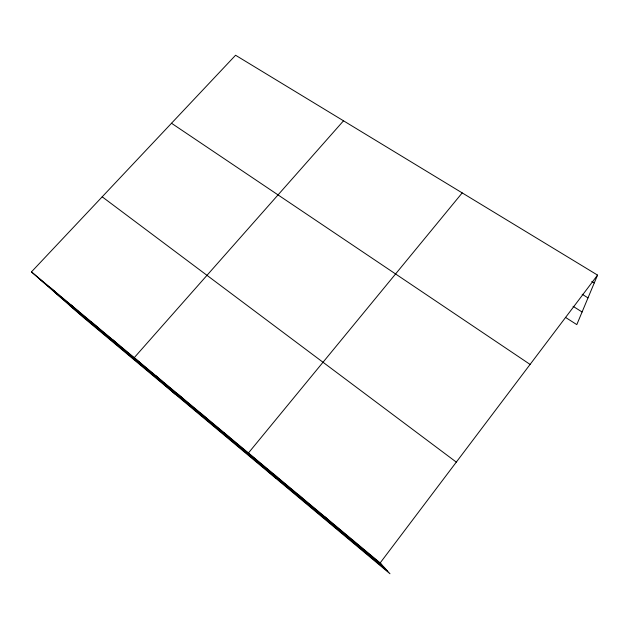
<?xml version="1.0" encoding="UTF-8"?>
<svg xmlns="http://www.w3.org/2000/svg" width="629" height="629" viewBox="0 0 629 629"><rect width="100%" height="100%" fill="white"/><g stroke="black" fill="none" stroke-linecap="round" stroke-linejoin="round"><path stroke-width="0.94" d="M31.45 271.901L380.16 562.939L389.972 573.75L82.808 316.945L31.45 271.901L235.576 55.25L597.55 275.101L576.801 324.611L565.392 317.331M380.16 562.939L597.55 275.101M462.205 192.899L248.431 452.99L275.982 478.441M343.513 120.807L134.229 357.681L175.161 394.163M591.795 281.446L594.256 282.956M582.171 294.262L587.997 297.879M573.043 306.299L582.084 311.992M171.513 123.253L530.082 364.427M102.189 196.822L456.308 462.118M39.493 278.954L381.732 564.669M54.88 292.454L384.704 567.948M69.567 305.332L387.495 571.022M50.933 288.168L58.701 294.993M70.935 304.861L78.405 311.441M91.472 321.993L98.619 328.314M112.56 339.597L119.376 345.643M155.835 375.717L161.928 381.166M178.038 394.241L183.731 399.376M200.848 413.284L206.131 418.073M224.301 432.862L229.153 437.289M273.253 473.708L277.137 477.348M298.799 495.031L302.156 498.239M325.114 516.991L327.913 519.735M352.216 539.619L354.426 541.876"/></g></svg>
